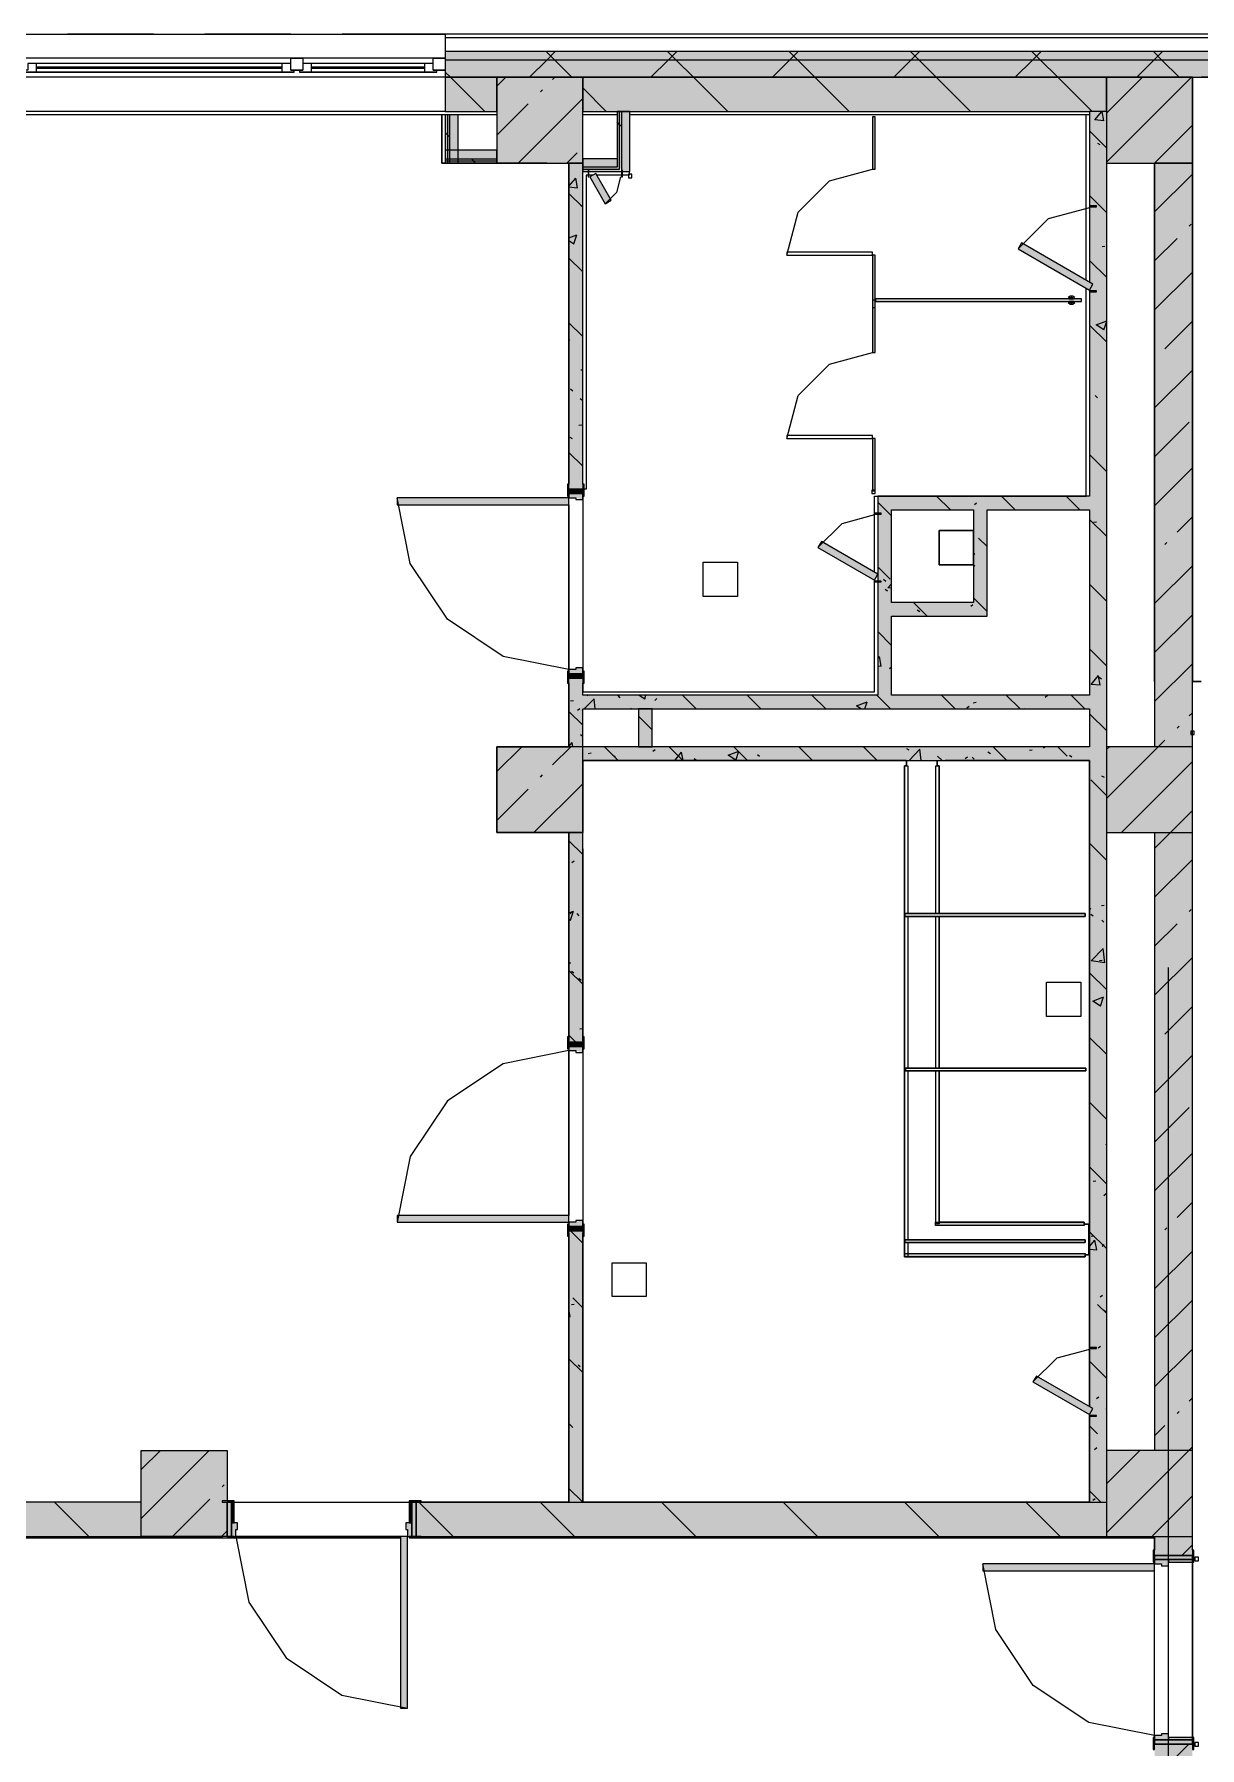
# Model space of a CAD drawing. Header units: millimetres. Extents: x -3817 to 677485, y -22715 to 103890.
# Drawn here: x 17595 to 17648.4, y -19467.1 to -19388.5 of the extents above; entities that cross this region are included whole.
import ezdxf

# ---------------------------------------------------------------- set-up
doc = ezdxf.new("R2010")
doc.units = ezdxf.units.MM
doc.layers.add('PDF _Геометрия', color=7, linetype='Continuous', true_color=0x1d1d1d)
doc.layers.add('PDF _Сплошная заливка', color=7, linetype='Continuous', true_color=0xffffff)

msp = doc.modelspace()

# ---------------------------------------------------------------- hatches: boundary and pattern name
at = {"layer": 'PDF _Сплошная заливка', "transparency": 33554559}
h = msp.add_hatch(color=256, dxfattribs=at)
h.paths.add_polyline_path([(17649.343, -19389.707), (17649.343, -19389.314), (17613.832, -19389.314), (17613.832, -19389.707), (17629.45, -19389.707)], flags=0)
h.paths.add_polyline_path([(17585.629, -19389.707), (17594.148, -19389.707), (17594.148, -19389.314), (17582.259, -19389.314), (17582.259, -19389.707)], flags=0)
h.paths.add_polyline_path([(17492.618, -19389.707), (17495.018, -19389.707), (17495.018, -19389.314), (17486.514, -19389.314), (17486.514, -19389.707), (17490.685, -19389.707)], flags=0)
h.paths.add_polyline_path([(17502.104, -19389.707), (17516.277, -19389.707), (17516.277, -19389.314), (17502.104, -19389.314)], flags=0)
h.paths.add_polyline_path([(17523.363, -19389.707), (17565.724, -19389.707), (17565.724, -19389.314), (17523.363, -19389.314)], flags=0)
h.paths.add_polyline_path([(17452.499, -19389.707), (17461.79, -19389.707), (17461.79, -19389.314), (17452.499, -19389.314)], flags=0)
h.paths.add_polyline_path([(17424.955, -19389.707), (17431.24, -19389.707), (17431.24, -19389.314), (17421.397, -19389.314), (17421.397, -19389.707)], flags=0)
h.paths.add_polyline_path([(17410.348, -19389.707), (17414.311, -19389.707), (17414.311, -19389.314), (17405.259, -19389.314), (17405.259, -19389.707)], flags=0)
h.paths.add_polyline_path([(17372.19, -19389.707), (17380.85, -19389.707), (17380.85, -19389.314), (17372.19, -19389.314)], flags=0)
h.paths.add_polyline_path([(17355.235, -19389.707), (17365.103, -19389.707), (17365.103, -19389.314), (17355.235, -19389.314)], flags=0)
h.paths.add_polyline_path([(17312.347, -19389.707), (17330.827, -19389.707), (17330.827, -19389.314), (17311.953, -19389.314), (17311.953, -19389.707)], flags=0)
h = msp.add_hatch(color=256, dxfattribs=at)
h.paths.add_polyline_path([(17649.343, -19390.495), (17649.343, -19389.707), (17613.832, -19389.707), (17613.832, -19390.495), (17644.146, -19390.495)], flags=0)
h.paths.add_polyline_path([(17523.363, -19390.495), (17565.724, -19390.495), (17565.724, -19389.707), (17523.363, -19389.707)], flags=0)
h.paths.add_polyline_path([(17594.148, -19390.495), (17594.148, -19389.707), (17582.259, -19389.707), (17582.259, -19390.495), (17589.424, -19390.495)], flags=0)
h.paths.add_polyline_path([(17512.595, -19390.495), (17516.277, -19390.495), (17516.277, -19389.707), (17502.104, -19389.707), (17502.104, -19390.495), (17506.828, -19390.495)], flags=0)
h.paths.add_polyline_path([(17486.514, -19390.495), (17495.018, -19390.495), (17495.018, -19389.707), (17486.514, -19389.707)], flags=0)
h.paths.add_polyline_path([(17461.79, -19390.495), (17461.79, -19389.707), (17452.499, -19389.707), (17452.499, -19390.495), (17461.472, -19390.495)], flags=0)
h.paths.add_polyline_path([(17405.259, -19390.495), (17414.311, -19390.495), (17414.311, -19389.707), (17405.259, -19389.707)], flags=0)
h.paths.add_polyline_path([(17380.85, -19390.495), (17380.85, -19389.707), (17372.19, -19389.707), (17372.19, -19390.495), (17377.737, -19390.495)], flags=0)
h.paths.add_polyline_path([(17322.707, -19390.495), (17330.827, -19390.495), (17330.827, -19389.707), (17312.347, -19389.707), (17312.347, -19390.495), (17317.859, -19390.495)], flags=0)
h.paths.add_polyline_path([(17421.397, -19390.495), (17431.24, -19390.495), (17431.24, -19389.707), (17421.397, -19389.707)], flags=0)
h.paths.add_polyline_path([(17355.235, -19390.495), (17365.103, -19390.495), (17365.103, -19389.707), (17355.235, -19389.707)], flags=0)
h = msp.add_hatch(color=256, dxfattribs=at)
h.paths.add_polyline_path([(17582.259, -19392.069), (17585.487, -19392.069), (17585.487, -19390.495), (17582.259, -19390.495), (17582.259, -19390.664)], flags=0)
h.paths.add_polyline_path([(17592.101, -19392.069), (17594.148, -19392.069), (17594.148, -19390.495), (17589.424, -19390.495), (17589.424, -19392.069)], flags=0)
h.paths.add_polyline_path([(17644.146, -19392.069), (17644.146, -19390.495), (17620.131, -19390.495), (17620.131, -19392.069), (17644.056, -19392.069)], flags=0)
h.paths.add_polyline_path([(17613.832, -19392.069), (17616.194, -19392.069), (17616.194, -19390.495), (17613.832, -19390.495), (17613.832, -19390.664)], flags=0)
h.paths.add_polyline_path([(17534.506, -19392.069), (17534.78, -19392.069), (17534.78, -19390.495), (17523.363, -19390.495), (17523.363, -19392.069), (17527.202, -19392.069)], flags=0)
h.paths.add_polyline_path([(17538.717, -19392.069), (17560.212, -19392.069), (17560.212, -19390.495), (17538.717, -19390.495), (17538.717, -19390.664)], flags=0)
h.paths.add_polyline_path([(17495.018, -19392.069), (17495.018, -19390.495), (17486.357, -19390.495), (17486.357, -19392.069), (17488.756, -19392.069)], flags=0)
h.paths.add_polyline_path([(17564.149, -19392.069), (17565.724, -19392.069), (17565.724, -19390.495), (17564.149, -19390.495), (17564.149, -19390.664)], flags=0)
h.paths.add_polyline_path([(17506.828, -19392.069), (17516.277, -19392.069), (17516.277, -19390.495), (17506.828, -19390.495), (17506.828, -19390.664)], flags=0)
h.paths.add_polyline_path([(17380.85, -19392.069), (17380.85, -19390.495), (17377.737, -19390.495), (17377.737, -19392.069)], flags=0)
h.paths.add_polyline_path([(17405.259, -19392.069), (17414.311, -19392.069), (17414.311, -19390.495), (17405.259, -19390.495), (17405.259, -19390.664)], flags=0)
h.paths.add_polyline_path([(17424.955, -19392.069), (17431.24, -19392.069), (17431.24, -19390.495), (17421.397, -19390.495), (17421.397, -19392.069)], flags=0)
h.paths.add_polyline_path([(17452.499, -19392.069), (17461.948, -19392.069), (17461.948, -19390.495), (17452.499, -19390.495), (17452.499, -19390.664)], flags=0)
for points in [[(17616.194, -19394.432), (17620.131, -19394.432), (17620.131, -19390.495), (17616.194, -19390.495), (17616.194, -19392.069)], [(17644.056, -19455.847), (17644.146, -19455.847), (17644.146, -19392.069), (17643.364, -19392.069), (17643.364, -19399.894), (17643.522, -19399.985), (17643.364, -19400.337), (17643.364, -19451.467), (17643.522, -19451.558), (17643.364, -19451.91), (17643.364, -19455.847)], [(17616.194, -19394.333), (17616.194, -19394.235), (17613.832, -19394.235), (17613.832, -19394.333), (17614.843, -19394.333)], [(17616.194, -19394.432), (17616.194, -19394.333), (17613.832, -19394.333), (17613.832, -19394.432), (17614.843, -19394.432)], [(17636.753, -19410.336), (17643.364, -19410.336), (17643.364, -19409.707), (17633.663, -19409.707), (17633.663, -19410.336), (17634.292, -19410.336)], [(17633.663, -19418.84), (17634.292, -19418.84), (17634.292, -19410.336), (17633.663, -19410.336), (17633.663, -19417.078)], [(17643.364, -19419.47), (17643.364, -19418.84), (17620.131, -19418.84), (17620.131, -19419.47), (17636.753, -19419.47)], [(17643.364, -19421.832), (17643.364, -19421.202), (17620.131, -19421.202), (17620.131, -19421.832), (17636.753, -19421.832)], [(17600.236, -19457.421), (17603.833, -19457.421), (17603.833, -19455.847), (17603.833, -19455.784), (17603.833, -19453.485), (17599.896, -19453.485), (17599.896, -19457.421)]]:
    msp.add_hatch(color=256, dxfattribs=at).paths.add_polyline_path(points)
at = {"layer": 'PDF _Сплошная заливка', "true_color": 0xe7e7e7, "transparency": 33554559}
for points in [[(17622.297, -19394.825), (17622.297, -19392.069), (17621.903, -19392.069), (17621.903, -19394.825), (17622.146, -19394.825)], [(17616.194, -19394.235), (17616.194, -19393.841), (17613.832, -19393.841), (17613.832, -19394.235), (17614.843, -19394.235)]]:
    msp.add_hatch(color=254, dxfattribs=at).paths.add_polyline_path(points)
at = {"layer": 'PDF _Сплошная заливка', "transparency": 33554559}
h = msp.add_hatch(color=256, dxfattribs=at)
h.paths.add_polyline_path([(17619.669, -19421.202), (17620.131, -19421.202), (17620.131, -19418.053), (17619.501, -19418.053), (17619.501, -19421.202)], flags=0)
h.paths.add_polyline_path([(17620.131, -19409.392), (17620.131, -19394.432), (17619.501, -19394.432), (17619.501, -19409.392)], flags=0)
h = msp.add_hatch(color=256, dxfattribs=at)
h.paths.add_polyline_path([(17648.083, -19484.586), (17648.083, -19481.594), (17646.351, -19481.594), (17646.351, -19484.586)], flags=0)
h.paths.add_polyline_path([(17646.351, -19453.485), (17648.083, -19453.485), (17648.083, -19425.139), (17646.351, -19425.139), (17646.351, -19452.297)], flags=0)
h.paths.add_polyline_path([(17648.083, -19421.202), (17648.083, -19394.432), (17646.351, -19394.432), (17646.351, -19421.202), (17647.328, -19421.202)], flags=0)
at = {"layer": 'PDF _Сплошная заливка', "true_color": 0xe2e2e2, "transparency": 33554559}
for points in [[(17643.364, -19400.258), (17643.522, -19399.985), (17640.249, -19398.096), (17640.091, -19398.368), (17641.998, -19399.469)], [(17619.501, -19410.1), (17619.501, -19409.785), (17611.628, -19409.785), (17611.628, -19410.1), (17614.843, -19410.1)], [(17633.505, -19413.565), (17633.663, -19413.292), (17631.071, -19411.796), (17630.914, -19412.069), (17631.966, -19412.676)], [(17646.351, -19458.996), (17646.351, -19458.681), (17638.477, -19458.681), (17638.477, -19458.996), (17644.056, -19458.996)]]:
    msp.add_hatch(color=254, dxfattribs=at).paths.add_polyline_path(points)
h = msp.add_hatch(color=254, dxfattribs=at)
h.paths.add_polyline_path([(17619.501, -19417.856), (17620.131, -19417.856), (17620.131, -19417.58), (17619.501, -19417.659)], flags=0)
h.paths.add_polyline_path([(17620.131, -19409.864), (17620.131, -19409.588), (17619.501, -19409.588), (17619.501, -19409.785), (17619.816, -19409.785)], flags=0)
at = {"layer": 'PDF _Сплошная заливка', "transparency": 33554559}
h = msp.add_hatch(color=256, dxfattribs=at)
h.paths.add_polyline_path([(17620.131, -19455.847), (17620.131, -19443.406), (17619.501, -19443.406), (17619.501, -19455.847)], flags=0)
h.paths.add_polyline_path([(17619.501, -19434.745), (17620.131, -19434.688), (17620.131, -19425.139), (17619.501, -19425.139), (17619.501, -19434.688)], flags=0)
at = {"layer": 'PDF _Сплошная заливка', "true_color": 0xe2e2e2, "transparency": 33554559}
h = msp.add_hatch(color=254, dxfattribs=at)
h.paths.add_polyline_path([(17620.131, -19443.209), (17620.131, -19442.934), (17619.501, -19443.013), (17619.501, -19443.209)], flags=0)
h.paths.add_polyline_path([(17620.131, -19435.217), (17620.131, -19434.942), (17619.501, -19434.942), (17619.501, -19435.139), (17619.816, -19435.139)], flags=0)
at = {"layer": 'PDF _Сплошная заливка', "transparency": 33554559}
h = msp.add_hatch(color=256, dxfattribs=at)
h.paths.add_polyline_path([(17614.843, -19457.421), (17644.146, -19457.421), (17644.146, -19455.847), (17612.494, -19455.847), (17612.494, -19457.421), (17612.73, -19457.421)], flags=0)
h.paths.add_polyline_path([(17599.896, -19457.421), (17599.896, -19455.847), (17579.896, -19455.847), (17579.896, -19457.421), (17585.629, -19457.421)], flags=0)
h.paths.add_polyline_path([(17560.212, -19457.421), (17560.212, -19455.847), (17506.828, -19455.847), (17506.828, -19457.421), (17556.416, -19457.421)], flags=0)
h.paths.add_polyline_path([(17564.149, -19457.421), (17571.235, -19457.421), (17571.235, -19455.847), (17564.149, -19455.847), (17564.149, -19457.078)], flags=0)
at = {"layer": 'PDF _Сплошная заливка', "true_color": 0xe2e2e2, "transparency": 33554559}
h = msp.add_hatch(color=254, dxfattribs=at)
h.paths.add_polyline_path([(17612.1, -19457.421), (17612.297, -19457.421), (17612.297, -19456.792), (17612.021, -19456.792), (17612.1, -19457.106)], flags=0)
h.paths.add_polyline_path([(17604.226, -19457.421), (17604.305, -19456.792), (17604.029, -19456.792), (17604.029, -19457.421)], flags=0)
at = {"layer": 'PDF _Сплошная заливка', "transparency": 33554559}
h = msp.add_hatch(color=256, dxfattribs=at)
h.paths.add_polyline_path([(17648.083, -19481.594), (17648.083, -19466.949), (17646.351, -19466.949), (17646.351, -19481.594)], flags=0)
h.paths.add_polyline_path([(17646.351, -19458.288), (17648.083, -19458.288), (17648.083, -19457.421), (17646.351, -19457.421), (17646.351, -19458.051)], flags=0)
at = {"layer": 'PDF _Сплошная заливка', "true_color": 0xe2e2e2, "transparency": 33554559}
h = msp.add_hatch(color=254, dxfattribs=at)
h.paths.add_polyline_path([(17646.351, -19466.752), (17646.981, -19466.752), (17646.981, -19466.476), (17646.351, -19466.555)], flags=0)
h.paths.add_polyline_path([(17646.981, -19458.76), (17646.981, -19458.484), (17646.351, -19458.484), (17646.351, -19458.681), (17646.666, -19458.681)], flags=0)

# ---------------------------------------------------------------- linework, layer by layer
at = {"layer": 'PDF _Геометрия', "color": 7, "lineweight": 9}
for points in [[(17599.896, -19455.847), (17592.731, -19455.847), (17592.731, -19392.069), (17594.148, -19392.069), (17594.148, -19390.495), (17589.424, -19390.495), (17594.148, -19390.495), (17594.148, -19388.526), (17613.832, -19388.526), (17609.108, -19388.526), (17613.832, -19388.526), (17613.832, -19390.495), (17613.832, -19392.069), (17594.148, -19392.069), (17594.148, -19390.495), (17594.148, -19388.526), (17582.259, -19388.526), (17582.259, -19390.495), (17565.724, -19390.495), (17565.724, -19392.069), (17582.259, -19392.069), (17582.259, -19390.495)], [(17715.876, -19434.131), (17715.876, -19388.526), (17715.718, -19388.526), (17713.907, -19388.526), (17613.832, -19388.526), (17613.832, -19390.495), (17594.148, -19390.495)], [(17649.343, -19388.684), (17613.832, -19388.684)], [(17649.343, -19389.314), (17613.832, -19389.314)], [(17617.691, -19390.495), (17618.479, -19389.707), (17618.872, -19389.314)], [(17619.638, -19390.495), (17618.851, -19389.707), (17618.457, -19389.314)], [(17623.259, -19390.495), (17624.046, -19389.707), (17624.44, -19389.314)], [(17626.78, -19392.069), (17625.205, -19390.495), (17624.418, -19389.707), (17624.024, -19389.314)], [(17628.826, -19390.495), (17629.614, -19389.707), (17630.008, -19389.314)], [(17632.348, -19392.069), (17630.773, -19390.495), (17629.986, -19389.707), (17629.592, -19389.314)], [(17634.394, -19390.495), (17635.181, -19389.707), (17635.575, -19389.314)], [(17637.915, -19392.069), (17636.341, -19390.495), (17635.553, -19389.707), (17635.16, -19389.314)], [(17639.962, -19390.495), (17640.749, -19389.707), (17641.143, -19389.314)], [(17643.483, -19392.069), (17641.908, -19390.495), (17641.121, -19389.707), (17640.727, -19389.314)], [(17645.529, -19390.495), (17646.317, -19389.707), (17646.71, -19389.314)], [(17647.476, -19390.495), (17646.688, -19389.707), (17646.295, -19389.314)], [(17613.832, -19389.629), (17594.148, -19389.629)], [(17606.903, -19390.258), (17594.542, -19390.258)], [(17595.093, -19390.258), (17595.093, -19389.865)], [(17595.093, -19390.022), (17606.352, -19390.022)], [(17606.352, -19390.101), (17595.093, -19390.101)], [(17606.352, -19390.258), (17606.352, -19389.865)], [(17606.746, -19390.18), (17607.297, -19390.18)], [(17613.439, -19390.258), (17607.14, -19390.258)], [(17607.691, -19390.258), (17607.691, -19389.865)], [(17607.691, -19390.022), (17612.887, -19390.022)], [(17612.887, -19390.101), (17607.691, -19390.101)], [(17612.887, -19390.258), (17612.887, -19389.865)], [(17613.281, -19390.18), (17613.832, -19390.18)], [(17649.343, -19389.707), (17613.832, -19389.707)], [(17615.645, -19392.069), (17614.07, -19390.495), (17613.832, -19390.257)], [(17613.832, -19390.495), (17616.194, -19390.495), (17620.131, -19390.495), (17644.146, -19390.495), (17649.343, -19390.495), (17648.477, -19390.495)], [(17616.194, -19390.913), (17616.613, -19390.495)], [(17618.192, -19391.161), (17618.285, -19391.067)], [(17618.753, -19390.599), (17618.858, -19390.495)], [(17644.152, -19421.202), (17644.152, -19400.337), (17644.152, -19396.4), (17644.152, -19392.069), (17644.146, -19392.069), (17644.146, -19390.495), (17620.131, -19390.495), (17620.131, -19392.069), (17643.364, -19392.069), (17643.364, -19396.4), (17643.364, -19399.894)], [(17621.213, -19392.069), (17620.131, -19390.988)], [(17644.146, -19394.391), (17648.043, -19390.495)], [(17644.146, -19392.146), (17645.798, -19390.495)], [(17616.194, -19393.158), (17617.631, -19391.722)], [(17617.166, -19394.432), (17620.131, -19391.466)], [(17616.194, -19392.227), (17613.832, -19392.227), (17613.675, -19392.227), (17613.667, -19392.227), (17592.888, -19392.227), (17592.731, -19392.227)], [(17613.931, -19392.227), (17613.931, -19394.432)], [(17614.029, -19392.227), (17614.029, -19394.432)], [(17621.804, -19392.069), (17621.804, -19394.235), (17621.804, -19394.628), (17621.804, -19394.727), (17620.131, -19394.727)], [(17621.706, -19392.227), (17620.131, -19392.227)], [(17621.903, -19392.76), (17621.804, -19392.661), (17621.706, -19392.563)], [(17621.903, -19392.069), (17621.903, -19394.235), (17621.903, -19394.727), (17621.903, -19394.825)], [(17644.146, -19392.069), (17643.364, -19392.069), (17643.364, -19392.227), (17643.207, -19392.227), (17643.12, -19392.227), (17622.297, -19392.227)], [(17614.029, -19393.237), (17613.931, -19393.139), (17613.832, -19393.04)], [(17646.351, -19394.432), (17648.083, -19392.699)], [(17613.832, -19394.235), (17616.194, -19394.235)], [(17615.223, -19394.432), (17615.125, -19394.333), (17615.027, -19394.235)], [(17619.411, -19394.432), (17619.876, -19393.967)], [(17621.706, -19394.235), (17621.706, -19394.628), (17620.131, -19394.628)], [(17613.832, -19394.333), (17616.194, -19394.333)], [(17620.131, -19409.155), (17620.131, -19394.432), (17619.501, -19394.432), (17619.501, -19409.155)], [(17629.482, -19398.653), (17633.418, -19398.653), (17633.418, -19398.527), (17629.482, -19398.527), (17629.482, -19398.653), (17630.009, -19396.685), (17631.45, -19395.244), (17633.418, -19394.716)], [(17648.083, -19458.051), (17648.083, -19457.421), (17648.083, -19394.432), (17646.351, -19394.432), (17646.351, -19421.202)], [(17646.351, -19396.676), (17648.083, -19394.944)], [(17648.083, -19394.432), (17648.083, -19398.841)], [(17647.938, -19397.334), (17648.031, -19397.241)], [(17646.351, -19398.921), (17647.377, -19397.896)], [(17646.351, -19401.166), (17648.083, -19399.434)], [(17643.364, -19400.337), (17643.364, -19409.707), (17633.663, -19409.707), (17633.663, -19410.336), (17633.663, -19418.84), (17620.131, -19418.84), (17620.131, -19418.289)], [(17642.694, -19400.606), (17642.597, -19400.536), (17642.477, -19400.536), (17642.38, -19400.606)], [(17642.38, -19400.834), (17642.477, -19400.904), (17642.597, -19400.904), (17642.694, -19400.834)], [(17642.621, -19400.636), (17642.537, -19400.601), (17642.453, -19400.636)], [(17642.453, -19400.804), (17642.537, -19400.838), (17642.621, -19400.804)], [(17648.083, -19401.203), (17648.083, -19405.14)], [(17646.815, -19402.947), (17648.083, -19401.679)], [(17629.482, -19407.06), (17633.418, -19407.06), (17633.418, -19406.934), (17629.482, -19406.934), (17629.482, -19407.06), (17630.009, -19405.091), (17631.45, -19403.65), (17633.418, -19403.123)], [(17646.351, -19405.656), (17648.083, -19403.924)], [(17646.351, -19407.901), (17647.938, -19406.314)], [(17648.083, -19407.502), (17648.083, -19411.439)], [(17646.351, -19410.146), (17648.083, -19408.414)], [(17619.501, -19409.392), (17620.131, -19409.392)], [(17620.131, -19409.707), (17620.131, -19417.738)], [(17619.501, -19417.738), (17619.501, -19410.1)], [(17647.377, -19411.366), (17648.083, -19410.659)], [(17646.815, -19411.927), (17646.909, -19411.833)], [(17646.351, -19414.636), (17648.083, -19412.904)], [(17648.083, -19413.801), (17648.083, -19418.21)], [(17646.351, -19416.881), (17648.083, -19415.149)], [(17646.351, -19419.126), (17648.083, -19417.394)], [(17620.131, -19418.053), (17619.501, -19418.053)], [(17619.501, -19418.289), (17619.501, -19421.202)], [(17647.938, -19419.784), (17648.083, -19419.639)], [(17644.146, -19423.576), (17646.52, -19421.202), (17646.815, -19420.907)], [(17647.377, -19420.345), (17647.47, -19420.252)], [(17616.194, -19422.343), (17617.335, -19421.202)], [(17618.753, -19422.029), (17619.58, -19421.202)], [(17644.146, -19421.331), (17644.275, -19421.202)], [(17618.192, -19422.59), (17618.285, -19422.497)], [(17620.131, -19421.832), (17643.364, -19421.832), (17643.364, -19448.76), (17643.364, -19451.467)], [(17634.997, -19422.076), (17634.887, -19422.076), (17635.044, -19422.076), (17635.044, -19428.855)], [(17636.32, -19428.855), (17636.32, -19422.076), (17636.477, -19422.076), (17636.375, -19422.076)], [(17644.828, -19425.139), (17648.083, -19421.884)], [(17616.194, -19424.588), (17617.631, -19423.152)], [(17617.888, -19425.139), (17620.131, -19422.896)], [(17646.351, -19425.861), (17647.073, -19425.139), (17648.083, -19424.129)], [(17620.131, -19434.688), (17620.131, -19425.139), (17619.501, -19425.139), (17619.501, -19434.688)], [(17644.152, -19453.485), (17644.152, -19451.91), (17644.152, -19448.76), (17644.152, -19425.139)], [(17646.351, -19425.139), (17646.351, -19453.485)], [(17646.351, -19428.106), (17648.083, -19426.374)], [(17647.938, -19428.764), (17648.031, -19428.671)], [(17643.168, -19428.981), (17634.9, -19428.981), (17643.168, -19428.981)], [(17635.044, -19428.981), (17635.044, -19435.942)], [(17636.32, -19435.942), (17636.32, -19428.981)], [(17646.351, -19430.351), (17647.377, -19429.325)], [(17646.351, -19432.596), (17648.083, -19430.864)], [(17646.815, -19434.377), (17648.083, -19433.109)], [(17619.501, -19434.745), (17620.131, -19434.745)], [(17620.131, -19435.06), (17620.131, -19443.091)], [(17619.501, -19442.698), (17619.501, -19435.139)], [(17646.351, -19437.086), (17648.083, -19435.354)], [(17634.934, -19435.942), (17643.201, -19435.942), (17634.934, -19435.942)], [(17634.934, -19436.068), (17643.201, -19436.068), (17634.934, -19436.068)], [(17635.044, -19436.068), (17635.044, -19443.816)], [(17643.12, -19443.091), (17643.12, -19443.005), (17643.12, -19443.162), (17636.312, -19443.162), (17636.312, -19443.005), (17643.12, -19443.005), (17636.477, -19443.005), (17636.477, -19436.068), (17636.477, -19443.083), (17636.32, -19443.083), (17636.32, -19436.068)], [(17646.351, -19439.331), (17647.938, -19437.744)], [(17646.351, -19441.576), (17648.083, -19439.844)], [(17647.377, -19442.795), (17648.083, -19442.089)], [(17620.131, -19443.406), (17619.501, -19443.406)], [(17619.501, -19443.492), (17619.501, -19455.847), (17620.131, -19455.847), (17620.131, -19443.492)], [(17643.359, -19443.327), (17643.359, -19444.272)], [(17646.815, -19443.357), (17646.909, -19443.263)], [(17634.887, -19444.438), (17634.887, -19444.595), (17634.887, -19444.438), (17643.164, -19444.438), (17643.164, -19444.595), (17643.164, -19444.509)], [(17634.895, -19443.816), (17643.162, -19443.816), (17634.895, -19443.816)], [(17634.895, -19443.942), (17643.162, -19443.942), (17634.895, -19443.942)], [(17635.044, -19443.942), (17635.044, -19444.595)], [(17646.351, -19446.066), (17648.083, -19444.334)], [(17635.044, -19444.595), (17634.887, -19444.595), (17635.044, -19444.595)], [(17634.899, -19444.595), (17635.052, -19444.595), (17634.899, -19444.595)], [(17646.351, -19448.311), (17648.083, -19446.579)], [(17646.351, -19450.556), (17648.083, -19448.824)], [(17647.938, -19451.214), (17648.083, -19451.069)], [(17643.364, -19451.91), (17643.364, -19455.847), (17644.146, -19455.847)], [(17646.351, -19452.801), (17646.815, -19452.336)], [(17647.377, -19451.775), (17647.47, -19451.682)], [(17580.133, -19457.421), (17603.596, -19457.421), (17599.896, -19457.421), (17599.896, -19453.485), (17603.833, -19453.485), (17603.833, -19455.784)], [(17599.896, -19456.601), (17603.013, -19453.485)], [(17599.896, -19454.356), (17600.768, -19453.485)], [(17644.146, -19457.251), (17647.912, -19453.485), (17648.083, -19453.314)], [(17644.146, -19455.006), (17645.667, -19453.485)], [(17603.599, -19455.143), (17603.693, -19455.049)], [(17597.484, -19457.421), (17595.909, -19455.847)], [(17601.321, -19457.421), (17603.038, -19455.704)], [(17603.833, -19457.421), (17603.833, -19455.847)], [(17604.148, -19455.847), (17612.179, -19455.847)], [(17612.494, -19455.847), (17612.494, -19457.421)], [(17614.186, -19457.421), (17612.611, -19455.847)], [(17619.501, -19455.847), (17612.73, -19455.847)], [(17619.754, -19457.421), (17618.179, -19455.847)], [(17643.364, -19455.847), (17620.131, -19455.847)], [(17625.321, -19457.421), (17623.747, -19455.847)], [(17630.889, -19457.421), (17629.314, -19455.847)], [(17636.456, -19457.421), (17634.882, -19455.847)], [(17642.024, -19457.421), (17640.449, -19455.847)], [(17646.254, -19457.388), (17648.083, -19455.559)], [(17603.566, -19457.421), (17603.833, -19457.155)], [(17611.785, -19457.421), (17604.226, -19457.421)], [(17612.73, -19457.421), (17646.351, -19457.421), (17646.351, -19458.051)], [(17647.599, -19458.288), (17648.083, -19457.804)], [(17646.351, -19458.288), (17648.083, -19458.288)], [(17648.083, -19458.602), (17648.083, -19466.634)], [(17646.351, -19466.634), (17646.351, -19458.681)], [(17646.351, -19468.516), (17647.918, -19466.949)], [(17648.083, -19466.949), (17646.351, -19466.949)]]:
    msp.add_lwpolyline(points, dxfattribs=at)
for points in [[(17600.447, -19388.526), (17596.51, -19388.526)], [(17606.746, -19388.526), (17602.809, -19388.526)], [(17594.542, -19390.258), (17606.903, -19390.258), (17606.903, -19390.18), (17606.746, -19390.18), (17606.746, -19389.865), (17594.699, -19389.865), (17594.699, -19390.18), (17594.542, -19390.18)], [(17607.297, -19389.629), (17607.297, -19390.18), (17606.746, -19390.18), (17606.746, -19389.629)], [(17607.14, -19390.258), (17613.439, -19390.258), (17613.439, -19390.18), (17613.281, -19390.18), (17613.281, -19389.865), (17607.297, -19389.865), (17607.297, -19390.18), (17607.14, -19390.18)], [(17613.832, -19389.629), (17613.832, -19390.18), (17613.281, -19390.18), (17613.281, -19389.629)], [(17616.194, -19390.495), (17613.832, -19390.495), (17613.832, -19392.069), (17616.194, -19392.069)], [(17620.131, -19394.432), (17620.131, -19392.069), (17620.131, -19390.495), (17616.194, -19390.495), (17616.194, -19392.069), (17616.194, -19394.432)], [(17648.083, -19394.432), (17648.083, -19390.495), (17644.146, -19390.495), (17644.146, -19392.069), (17644.146, -19394.432)], [(17614.423, -19394.432), (17614.423, -19392.227), (17613.832, -19392.227), (17613.832, -19394.432)], [(17621.706, -19394.235), (17620.131, -19394.235), (17620.131, -19394.825), (17621.903, -19394.825), (17622.297, -19394.825), (17622.297, -19394.235), (17622.297, -19392.069), (17621.706, -19392.069)], [(17633.418, -19392.313), (17633.418, -19394.716), (17633.544, -19394.716), (17633.544, -19392.313)], [(17616.194, -19393.841), (17613.832, -19393.841), (17613.832, -19394.432), (17616.194, -19394.432)], [(17622.379, -19394.947), (17622.226, -19394.947), (17622.226, -19395.105), (17622.379, -19395.105)], [(17633.418, -19398.653), (17633.418, -19401.056), (17633.544, -19401.056), (17633.544, -19398.653)], [(17633.418, -19400.72), (17633.418, -19403.123), (17633.544, -19403.123), (17633.544, -19400.72)], [(17642.999, -19400.657), (17633.551, -19400.657), (17633.551, -19400.783), (17642.999, -19400.783)], [(17642.637, -19400.657), (17642.548, -19400.602), (17642.449, -19400.64), (17642.436, -19400.657)], [(17642.436, -19400.783), (17642.526, -19400.838), (17642.624, -19400.8), (17642.637, -19400.783)], [(17642.439, -19400.622), (17642.537, -19400.581), (17642.635, -19400.622), (17642.537, -19400.581)], [(17642.635, -19400.818), (17642.537, -19400.858), (17642.439, -19400.818), (17642.537, -19400.858)], [(17633.418, -19407.06), (17633.418, -19409.463), (17633.544, -19409.463), (17633.544, -19407.06)], [(17633.391, -19409.585), (17633.544, -19409.585), (17633.544, -19409.427), (17633.391, -19409.427)], [(17638.675, -19410.336), (17643.364, -19410.336), (17643.364, -19418.84), (17634.292, -19418.84), (17634.292, -19415.218), (17638.675, -19415.218), (17638.675, -19414.588)], [(17638.045, -19414.588), (17634.292, -19414.588), (17634.292, -19410.336), (17638.045, -19410.336)], [(17620.131, -19421.202), (17620.131, -19419.47), (17643.364, -19419.47), (17643.364, -19421.202)], [(17623.32, -19421.202), (17623.32, -19419.47), (17622.69, -19419.47), (17622.69, -19421.202)], [(17648.004, -19420.647), (17648.162, -19420.647), (17648.162, -19420.49), (17648.004, -19420.49)], [(17620.131, -19421.202), (17616.194, -19421.202), (17616.194, -19425.139), (17620.131, -19425.139)], [(17648.083, -19421.202), (17644.146, -19421.202), (17644.146, -19425.139), (17648.083, -19425.139)], [(17634.887, -19444.595), (17634.887, -19422.076)], [(17636.477, -19422.076), (17636.477, -19428.855)], [(17643.168, -19428.855), (17634.9, -19428.855), (17643.168, -19428.855), (17643.168, -19428.981)], [(17634.9, -19428.855), (17634.9, -19428.981)], [(17636.477, -19428.981), (17636.477, -19435.942)], [(17634.934, -19436.068), (17634.934, -19435.942)], [(17643.201, -19436.068), (17643.201, -19435.942)], [(17634.895, -19443.942), (17634.895, -19443.816)], [(17643.162, -19443.942), (17643.162, -19443.816)], [(17643.164, -19444.595), (17634.887, -19444.595)], [(17648.083, -19453.485), (17644.146, -19453.485), (17644.146, -19457.421), (17648.083, -19457.421)], [(17648.201, -19458.532), (17648.359, -19458.532), (17648.359, -19458.374), (17648.201, -19458.374)], [(17648.201, -19467.033), (17648.359, -19467.033), (17648.359, -19466.876), (17648.201, -19466.876)]]:
    msp.add_lwpolyline(points, close=True, dxfattribs=at)
at = {"layer": 'PDF _Геометрия', "color": 253, "lineweight": 9, "true_color": 0xaaaaaa}
for points in [[(17648.083, -19390.495), (17648.083, -19418.21)], [(17620.415, -19394.754), (17620.375, -19394.754), (17620.375, -19395.069), (17620.415, -19395.069)], [(17621.163, -19396.297), (17621.435, -19396.139), (17620.727, -19394.912), (17620.454, -19395.069)], [(17621.911, -19394.754), (17621.911, -19395.069), (17621.95, -19395.069), (17621.95, -19394.754)], [(17643.679, -19396.439), (17643.679, -19396.4), (17643.364, -19396.4), (17643.364, -19396.439)], [(17640.091, -19398.368), (17643.364, -19400.258), (17643.522, -19399.985), (17640.249, -19398.096)], [(17643.679, -19400.297), (17643.364, -19400.297), (17643.364, -19400.337), (17643.679, -19400.337)], [(17619.501, -19409.707), (17619.501, -19409.155), (17619.438, -19409.155), (17619.438, -19409.707)], [(17620.194, -19409.707), (17620.194, -19409.155), (17620.131, -19409.155), (17620.131, -19409.707)], [(17611.628, -19409.785), (17611.628, -19410.1), (17619.501, -19410.1), (17619.501, -19409.785)], [(17620.131, -19409.588), (17620.131, -19409.392), (17619.501, -19409.392), (17619.501, -19409.588)], [(17619.501, -19409.785), (17619.816, -19409.785), (17619.816, -19409.864), (17620.131, -19409.864), (17620.131, -19409.588), (17619.501, -19409.588)], [(17619.509, -19409.707), (17619.509, -19409.588), (17619.501, -19409.588), (17619.501, -19409.707)], [(17620.131, -19409.707), (17620.131, -19409.588), (17620.123, -19409.588), (17620.123, -19409.707)], [(17619.501, -19417.738), (17619.501, -19410.1)], [(17633.82, -19410.533), (17633.82, -19410.494), (17633.505, -19410.494), (17633.505, -19410.533)], [(17638.045, -19411.282), (17636.47, -19411.282), (17636.47, -19412.856), (17638.045, -19412.856)], [(17636.47, -19411.282), (17638.045, -19411.282), (17638.045, -19412.856), (17636.47, -19412.856)], [(17638.045, -19411.282), (17636.47, -19411.282), (17636.47, -19412.856), (17638.045, -19412.856)], [(17636.47, -19411.282), (17638.045, -19411.282), (17638.045, -19412.856), (17636.47, -19412.856)], [(17630.914, -19412.069), (17633.505, -19413.565), (17633.663, -19413.292), (17631.071, -19411.796)], [(17627.223, -19412.738), (17627.223, -19414.313), (17625.649, -19414.313), (17625.649, -19412.738)], [(17633.82, -19413.604), (17633.505, -19413.604), (17633.505, -19413.643), (17633.82, -19413.643)], [(17619.501, -19417.738), (17619.438, -19417.738), (17619.438, -19418.289), (17619.501, -19418.289)], [(17619.501, -19417.659), (17619.501, -19417.856), (17620.131, -19417.856), (17620.131, -19417.58), (17619.816, -19417.58), (17619.816, -19417.659)], [(17619.509, -19417.738), (17619.501, -19417.738), (17619.501, -19417.856), (17619.509, -19417.856)], [(17620.131, -19417.738), (17620.123, -19417.738), (17620.123, -19417.856), (17620.131, -19417.856)], [(17620.194, -19417.738), (17620.131, -19417.738), (17620.131, -19418.289), (17620.194, -19418.289)], [(17620.131, -19417.856), (17619.501, -19417.856), (17619.501, -19418.053), (17620.131, -19418.053)], [(17648.083, -19418.21), (17648.477, -19418.21)], [(17642.972, -19431.997), (17642.972, -19433.572), (17641.397, -19433.572), (17641.397, -19431.997)], [(17619.501, -19435.06), (17619.501, -19434.509), (17619.438, -19434.509), (17619.438, -19435.06)], [(17620.131, -19434.942), (17620.131, -19434.745), (17619.501, -19434.745), (17619.501, -19434.942)], [(17619.501, -19435.139), (17619.816, -19435.139), (17619.816, -19435.217), (17620.131, -19435.217), (17620.131, -19434.942), (17619.501, -19434.942)], [(17619.509, -19435.06), (17619.509, -19434.942), (17619.501, -19434.942), (17619.501, -19435.06)], [(17620.131, -19435.06), (17620.131, -19434.942), (17620.123, -19434.942), (17620.123, -19435.06)], [(17620.194, -19435.06), (17620.194, -19434.509), (17620.131, -19434.509), (17620.131, -19435.06)], [(17611.628, -19443.013), (17619.501, -19443.013), (17619.501, -19442.698), (17611.628, -19442.698)], [(17619.501, -19443.013), (17619.501, -19443.209), (17620.131, -19443.209), (17620.131, -19442.934), (17619.816, -19442.934), (17619.816, -19443.013)], [(17619.501, -19443.091), (17619.438, -19443.091), (17619.438, -19443.642), (17619.501, -19443.642)], [(17619.509, -19443.091), (17619.501, -19443.091), (17619.501, -19443.209), (17619.509, -19443.209)], [(17620.131, -19443.209), (17619.501, -19443.209), (17619.501, -19443.406), (17620.131, -19443.406)], [(17620.131, -19443.091), (17620.123, -19443.091), (17620.123, -19443.209), (17620.131, -19443.209)], [(17620.194, -19443.091), (17620.131, -19443.091), (17620.131, -19443.642), (17620.194, -19443.642)], [(17621.487, -19444.869), (17623.036, -19444.869), (17623.036, -19446.418), (17621.487, -19446.418)], [(17643.679, -19448.8), (17643.679, -19448.76), (17643.364, -19448.76), (17643.364, -19448.8)], [(17640.773, -19450.335), (17643.364, -19451.831), (17643.522, -19451.558), (17640.931, -19450.062)], [(17643.679, -19451.87), (17643.364, -19451.87), (17643.364, -19451.91), (17643.679, -19451.91)], [(17604.148, -19455.784), (17603.596, -19455.784), (17603.596, -19455.847), (17604.148, -19455.847)], [(17604.029, -19455.847), (17603.833, -19455.847), (17603.833, -19457.421), (17604.029, -19457.421)], [(17604.148, -19455.847), (17604.029, -19455.847), (17604.029, -19456.792), (17604.148, -19456.792)], [(17612.179, -19455.784), (17612.179, -19455.847), (17612.73, -19455.847), (17612.73, -19455.784)], [(17612.179, -19455.847), (17612.179, -19456.792), (17612.297, -19456.792), (17612.297, -19455.847)], [(17612.297, -19455.847), (17612.297, -19457.421), (17612.494, -19457.421), (17612.494, -19455.847)], [(17604.226, -19457.421), (17604.226, -19457.106), (17604.305, -19457.106), (17604.305, -19456.792), (17604.029, -19456.792), (17604.029, -19457.421)], [(17612.1, -19457.421), (17612.297, -19457.421), (17612.297, -19456.792), (17612.021, -19456.792), (17612.021, -19457.106), (17612.1, -19457.106)], [(17580.133, -19457.478), (17603.596, -19457.478)], [(17604.148, -19457.421), (17603.596, -19457.421), (17603.596, -19457.484), (17604.148, -19457.484)], [(17604.148, -19457.414), (17604.029, -19457.414), (17604.029, -19457.421), (17604.148, -19457.421)], [(17611.785, -19457.478), (17604.148, -19457.478)], [(17612.1, -19465.295), (17612.1, -19457.421), (17611.785, -19457.421), (17611.785, -19465.295)], [(17612.179, -19457.414), (17612.179, -19457.421), (17612.297, -19457.421), (17612.297, -19457.414)], [(17612.179, -19457.421), (17612.179, -19457.484), (17612.73, -19457.484), (17612.73, -19457.421)], [(17646.351, -19458.602), (17646.351, -19458.051), (17646.288, -19458.051), (17646.288, -19458.602)], [(17648.083, -19458.484), (17648.083, -19458.288), (17646.351, -19458.288), (17646.351, -19458.484)], [(17646.351, -19458.681), (17646.666, -19458.681), (17646.666, -19458.76), (17646.981, -19458.76), (17646.981, -19458.484), (17646.351, -19458.484)], [(17646.359, -19458.602), (17646.359, -19458.484), (17646.351, -19458.484), (17646.351, -19458.602)], [(17648.083, -19458.602), (17648.083, -19458.484), (17646.981, -19458.484), (17646.981, -19458.602)], [(17648.146, -19458.602), (17648.146, -19458.051), (17648.083, -19458.051), (17648.083, -19458.602)], [(17648.083, -19458.602), (17648.083, -19466.634)], [(17638.477, -19458.681), (17638.477, -19458.996), (17646.351, -19458.996), (17646.351, -19458.681)], [(17646.351, -19466.555), (17646.351, -19466.752), (17646.981, -19466.752), (17646.981, -19466.476), (17646.666, -19466.476), (17646.666, -19466.555)], [(17646.351, -19466.634), (17646.288, -19466.634), (17646.288, -19467.185), (17646.351, -19467.185)], [(17646.359, -19466.634), (17646.351, -19466.634), (17646.351, -19466.752), (17646.359, -19466.752)], [(17648.083, -19466.752), (17646.351, -19466.752), (17646.351, -19466.949), (17648.083, -19466.949)], [(17648.083, -19466.634), (17646.981, -19466.634), (17646.981, -19466.752), (17648.083, -19466.752)], [(17648.146, -19466.634), (17648.083, -19466.634), (17648.083, -19467.185), (17648.146, -19467.185)]]:
    msp.add_lwpolyline(points, close=True, dxfattribs=at)
for points in [[(17618.494, -19394.432), (17613.667, -19394.432), (17613.667, -19392.227), (17592.731, -19392.227), (17592.731, -19455.847)], [(17613.667, -19392.227), (17613.667, -19394.432), (17613.832, -19394.432)], [(17643.207, -19399.804), (17643.207, -19392.227), (17622.297, -19392.227)], [(17619.501, -19409.155), (17619.501, -19394.432)], [(17620.604, -19394.983), (17620.289, -19394.983), (17620.289, -19409.392), (17620.194, -19409.392)], [(17622.257, -19394.815), (17622.257, -19394.983), (17620.768, -19394.983)], [(17646.351, -19418.21), (17646.351, -19394.432)], [(17621.871, -19395.069), (17621.681, -19395.778), (17621.163, -19396.297)], [(17643.364, -19396.479), (17641.475, -19396.985), (17640.091, -19398.368)], [(17633.505, -19413.201), (17633.505, -19409.707), (17643.207, -19409.707), (17643.207, -19400.167)], [(17619.501, -19417.659), (17616.488, -19417.06), (17613.934, -19415.353), (17612.227, -19412.798), (17611.628, -19409.785)], [(17633.505, -19410.573), (17632.009, -19410.974), (17630.914, -19412.069)], [(17620.131, -19418.289), (17620.131, -19418.683), (17633.505, -19418.683), (17633.505, -19413.565)], [(17619.501, -19434.509), (17619.501, -19425.139), (17616.194, -19425.139), (17616.194, -19421.202), (17619.501, -19421.202), (17619.501, -19418.289)], [(17634.965, -19421.832), (17620.131, -19421.832), (17620.131, -19425.139)], [(17634.981, -19421.832), (17634.981, -19422.076), (17634.981, -19421.832), (17636.375, -19421.832), (17636.375, -19422.076), (17636.375, -19421.832)], [(17643.364, -19451.467), (17643.364, -19444.509), (17643.364, -19421.832), (17636.753, -19421.832)], [(17620.131, -19425.883), (17620.131, -19434.509)], [(17646.981, -19618.882), (17646.981, -19525.301), (17646.981, -19524.901), (17646.981, -19431.319)], [(17619.501, -19435.139), (17619.501, -19442.698), (17619.501, -19435.139), (17616.488, -19435.738), (17613.934, -19437.445), (17612.227, -19439.999), (17611.628, -19443.013)], [(17612.73, -19455.847), (17619.501, -19455.847), (17619.501, -19443.642)], [(17620.131, -19443.642), (17620.131, -19455.847), (17643.364, -19455.847), (17643.364, -19451.831)], [(17643.327, -19444.268), (17643.327, -19444.509), (17643.164, -19444.509), (17643.327, -19444.509), (17643.327, -19443.091), (17643.12, -19443.091), (17643.327, -19443.091), (17643.327, -19443.327)], [(17643.364, -19448.839), (17641.868, -19449.24), (17640.773, -19450.335)], [(17599.896, -19455.847), (17599.896, -19453.485), (17603.833, -19453.485), (17603.833, -19455.784)], [(17604.226, -19457.421), (17604.826, -19460.435), (17606.532, -19462.989), (17609.087, -19464.696), (17612.1, -19465.295)], [(17646.351, -19458.051), (17646.351, -19457.478), (17612.73, -19457.478), (17646.351, -19457.478)], [(17646.351, -19466.555), (17643.338, -19465.956), (17640.783, -19464.249), (17639.076, -19461.694), (17638.477, -19458.681)]]:
    msp.add_lwpolyline(points, dxfattribs=at)
at = {"layer": 'PDF _Геометрия', "color": 8, "lineweight": 9, "true_color": 0x787878}
for points in [[(17644.024, -19392.495), (17643.605, -19392.458), (17643.931, -19392.069)], [(17644.024, -19392.495), (17643.945, -19392.069)], [(17644.152, -19393.743), (17643.364, -19392.955)], [(17643.734, -19393.518), (17643.846, -19393.589)], [(17619.501, -19395.493), (17619.811, -19395.125)], [(17619.501, -19395.529), (17619.892, -19395.564)], [(17619.892, -19395.564), (17619.811, -19395.125)], [(17620.131, -19396.452), (17619.501, -19395.822)], [(17620.043, -19396.36), (17620.131, -19396.442)], [(17644.152, -19396.714), (17643.364, -19395.927)], [(17619.501, -19397.861), (17619.869, -19397.72)], [(17619.501, -19397.991), (17619.727, -19398.143)], [(17619.727, -19398.143), (17619.869, -19397.72)], [(17620.131, -19399.42), (17619.501, -19398.79)], [(17644.152, -19399.682), (17643.364, -19398.895)], [(17643.938, -19398.256), (17644.069, -19398.239)], [(17620.131, -19402.391), (17619.501, -19401.761)], [(17644.152, -19402.654), (17643.364, -19401.866)], [(17644.024, -19402.082), (17643.676, -19401.847), (17644.152, -19401.665)], [(17644.025, -19402.083), (17644.152, -19401.703)], [(17619.501, -19402.528), (17619.538, -19402.552)], [(17620.045, -19403.92), (17620.131, -19403.909)], [(17619.672, -19404.9), (17619.573, -19404.801)], [(17620.022, -19405.224), (17620.119, -19405.313)], [(17643.727, -19405.197), (17643.628, -19405.098)], [(17619.956, -19406.45), (17620.087, -19406.433)], [(17619.54, -19406.998), (17619.651, -19407.069)], [(17620.131, -19408.331), (17619.501, -19407.701)], [(17644.152, -19408.593), (17643.364, -19407.806)], [(17636.988, -19410.336), (17636.358, -19409.707)], [(17639.956, -19410.336), (17639.326, -19409.707)], [(17642.927, -19410.336), (17642.297, -19409.707)], [(17634.292, -19410.613), (17634.016, -19410.336), (17633.663, -19409.983)], [(17638.087, -19410.095), (17638.191, -19410.015)], [(17644.152, -19411.561), (17643.364, -19410.774)], [(17643.555, -19410.898), (17643.686, -19410.881)], [(17638.675, -19412.024), (17638.283, -19411.632)], [(17634.224, -19413.512), (17633.663, -19412.951)], [(17638.045, -19412.392), (17638.106, -19412.345)], [(17638.045, -19412.856), (17638.104, -19412.911)], [(17633.925, -19413.523), (17634.022, -19413.612)], [(17634.292, -19413.935), (17634.12, -19413.908), (17634.292, -19413.728)], [(17644.152, -19414.533), (17643.364, -19413.745)], [(17633.991, -19413.982), (17634.103, -19414.053)], [(17635.93, -19415.218), (17635.313, -19414.601)], [(17638.675, -19414.995), (17638.268, -19414.588), (17638.045, -19414.365)], [(17634.281, -19415.28), (17634.292, -19415.271)], [(17634.362, -19415.218), (17634.386, -19415.2)], [(17635.467, -19414.922), (17635.579, -19414.993)], [(17637.917, -19414.755), (17638.021, -19414.675)], [(17634.292, -19416.552), (17633.663, -19415.922)], [(17644.152, -19417.501), (17643.364, -19416.713)], [(17633.663, -19417.153), (17633.737, -19417.064)], [(17633.663, -19417.489), (17633.818, -19417.503)], [(17633.818, -19417.503), (17633.737, -19417.065)], [(17634.196, -19417.61), (17634.292, -19417.536)], [(17643.859, -19418.381), (17643.441, -19418.345), (17643.778, -19417.942)], [(17643.859, -19418.382), (17643.778, -19417.943)], [(17643.809, -19418.014), (17643.92, -19418.085)], [(17619.573, -19419.092), (17619.704, -19419.075)], [(17620.201, -19419.47), (17620.652, -19419)], [(17620.341, -19418.84), (17620.367, -19418.864)], [(17620.707, -19419.47), (17620.652, -19419)], [(17621.85, -19418.957), (17621.751, -19418.858)], [(17622.727, -19418.84), (17622.974, -19419.007)], [(17622.974, -19419.007), (17623.03, -19418.84)], [(17623.431, -19419.076), (17623.535, -19418.996)], [(17625.331, -19419.47), (17624.701, -19418.84)], [(17628.285, -19419.452), (17627.673, -19418.84)], [(17631.271, -19419.47), (17630.641, -19418.84)], [(17632.889, -19419.47), (17632.685, -19419.333), (17633.175, -19419.145)], [(17633.067, -19419.47), (17633.176, -19419.145)], [(17634.242, -19419.47), (17633.612, -19418.84)], [(17637.21, -19419.47), (17636.58, -19418.84)], [(17637.746, -19419.416), (17637.851, -19419.335)], [(17638.031, -19419.181), (17638.162, -19419.163)], [(17640.182, -19419.47), (17639.552, -19418.84)], [(17641.34, -19418.923), (17641.445, -19418.842)], [(17643.15, -19419.47), (17642.52, -19418.84)], [(17620.131, -19420.21), (17619.501, -19419.58)], [(17619.895, -19419.524), (17620, -19419.444)], [(17620.131, -19419.572), (17620.107, -19419.568), (17620.131, -19419.542)], [(17622.363, -19419.47), (17622.345, -19419.452)], [(17623.32, -19420.427), (17622.69, -19419.797)], [(17640.391, -19419.448), (17640.415, -19419.47)], [(17644.152, -19420.472), (17643.364, -19419.685)], [(17620.026, -19420.643), (17620.131, -19420.711)], [(17619.501, -19421.184), (17619.646, -19421.011)], [(17619.681, -19421.202), (17619.646, -19421.012)], [(17620.383, -19421.504), (17620.514, -19421.487)], [(17621.754, -19421.832), (17621.124, -19421.202)], [(17621.502, -19421.584), (17621.613, -19421.654)], [(17623.346, -19421.406), (17623.45, -19421.326)], [(17624.725, -19421.832), (17624.095, -19421.202)], [(17624.347, -19421.832), (17624.667, -19421.451)], [(17624.737, -19421.832), (17624.667, -19421.451)], [(17627.152, -19421.825), (17626.804, -19421.59), (17627.294, -19421.402)], [(17627.693, -19421.832), (17627.063, -19421.202)], [(17627.152, -19421.826), (17627.294, -19421.403)], [(17628.145, -19421.55), (17628.242, -19421.639)], [(17630.665, -19421.832), (17630.035, -19421.202)], [(17633.633, -19421.832), (17633.003, -19421.202)], [(17634.972, -19421.275), (17635.084, -19421.346)], [(17635.098, -19421.832), (17635.593, -19421.317)], [(17635.653, -19421.832), (17635.593, -19421.317)], [(17636.604, -19421.832), (17636.402, -19421.63)], [(17637.661, -19421.746), (17637.766, -19421.665)], [(17637.987, -19421.686), (17638.084, -19421.775)], [(17638.709, -19421.433), (17638.82, -19421.504)], [(17639.572, -19421.832), (17638.942, -19421.202)], [(17640.61, -19421.359), (17640.741, -19421.342)], [(17641.255, -19421.253), (17641.321, -19421.202)], [(17642.341, -19421.63), (17641.914, -19421.202)], [(17642.446, -19421.591), (17642.557, -19421.661)], [(17625.238, -19421.741), (17625.35, -19421.812)], [(17644.146, -19423.434), (17643.43, -19422.719)], [(17643.921, -19422.531), (17644.033, -19422.602)], [(17620.131, -19426.149), (17619.501, -19425.519)], [(17644.152, -19426.412), (17643.364, -19425.624)], [(17619.64, -19426.515), (17619.744, -19426.434)], [(17619.501, -19428.816), (17619.71, -19428.736)], [(17619.555, -19428.845), (17619.659, -19428.765)], [(17619.568, -19429.159), (17619.71, -19428.736)], [(17643.43, -19428.658), (17643.364, -19428.592)], [(17643.91, -19428.48), (17644.041, -19428.463)], [(17619.501, -19429.114), (17619.568, -19429.159)], [(17619.969, -19428.955), (17619.87, -19428.856)], [(17643.427, -19428.883), (17643.538, -19428.954)], [(17644.024, -19429.252), (17643.925, -19429.153)], [(17619.501, -19431.151), (17619.574, -19431.095)], [(17644.069, -19431.117), (17643.446, -19431.021), (17643.991, -19430.452)], [(17643.821, -19431.01), (17643.952, -19430.993)], [(17644.069, -19431.118), (17643.991, -19430.453)], [(17620.131, -19432.089), (17619.501, -19431.459)], [(17619.614, -19431.494), (17619.725, -19431.565)], [(17619.96, -19431.815), (17620.057, -19431.905)], [(17644.152, -19432.351), (17643.364, -19431.564)], [(17643.865, -19433.098), (17643.517, -19432.863), (17644.007, -19432.675)], [(17643.865, -19433.099), (17644.007, -19432.676)], [(17620, -19434.146), (17620.131, -19434.129)], [(17619.82, -19434.745), (17619.501, -19434.427)], [(17644.152, -19435.319), (17643.364, -19434.532)], [(17644.152, -19438.291), (17643.364, -19437.503)], [(17644.11, -19439.446), (17644.152, -19439.414)], [(17644.152, -19441.259), (17643.364, -19440.471)], [(17643.527, -19441.122), (17643.658, -19441.105)], [(17644.025, -19441.776), (17644.129, -19441.696)], [(17620.131, -19443.968), (17619.57, -19443.406)], [(17644.152, -19444.23), (17643.364, -19443.443)], [(17643.438, -19443.652), (17643.569, -19443.635)], [(17643.364, -19444.126), (17643.614, -19443.829)], [(17643.364, -19444.239), (17643.695, -19444.268)], [(17643.695, -19444.268), (17643.614, -19443.83)], [(17643.94, -19444.107), (17644.044, -19444.026)], [(17619.617, -19446.789), (17619.747, -19446.771)], [(17620.131, -19446.935), (17619.672, -19446.477)], [(17644.152, -19447.198), (17643.727, -19446.774)], [(17643.854, -19446.437), (17643.959, -19446.356)], [(17619.563, -19447.337), (17619.501, -19447.005)], [(17619.501, -19447.331), (17619.563, -19447.337)], [(17643.996, -19447.027), (17644.107, -19447.098)], [(17643.769, -19448.767), (17643.874, -19448.687)], [(17620.131, -19449.907), (17619.501, -19449.277)], [(17619.919, -19449.543), (17620.016, -19449.632)], [(17644.152, -19450.17), (17643.364, -19449.382)], [(17643.684, -19451.097), (17643.789, -19451.017)], [(17644.108, -19451.544), (17644.152, -19451.572)], [(17619.672, -19452.416), (17619.501, -19452.245)], [(17643.727, -19452.713), (17643.364, -19452.35)], [(17620.131, -19452.567), (17620.115, -19452.565), (17620.131, -19452.546)], [(17643.599, -19453.427), (17643.704, -19453.347)], [(17620.131, -19455.847), (17619.501, -19455.217)], [(17643.889, -19455.847), (17643.364, -19455.322)], [(17643.514, -19455.757), (17643.619, -19455.677)]]:
    msp.add_lwpolyline(points, dxfattribs=at)
at = {"layer": 'PDF _Сплошная заливка', "lineweight": 35, "transparency": 33554559}
for points in [[(17648.083, -19394.432), (17648.083, -19390.495), (17644.146, -19394.432), (17644.146, -19390.495)], [(17613.931, -19394.432), (17613.931, -19392.227), (17613.832, -19394.432), (17613.832, -19392.227)], [(17614.029, -19394.432), (17614.029, -19392.227), (17613.931, -19394.432), (17613.931, -19392.227)], [(17621.804, -19394.628), (17621.804, -19392.069), (17621.706, -19394.628), (17621.706, -19392.069)], [(17621.903, -19394.727), (17621.903, -19392.069), (17621.804, -19394.628), (17621.804, -19392.069)], [(17621.804, -19394.727), (17621.706, -19394.628), (17620.131, -19394.727), (17620.131, -19394.628)], [(17621.903, -19394.825), (17621.804, -19394.727), (17620.131, -19394.825), (17620.131, -19394.727)], [(17638.675, -19414.588), (17638.675, -19410.336), (17638.045, -19414.588), (17638.045, -19410.336)], [(17634.292, -19415.218), (17638.675, -19415.218), (17634.292, -19414.588), (17638.675, -19414.588)], [(17623.32, -19421.202), (17623.32, -19419.47), (17622.69, -19421.202), (17622.69, -19419.47)], [(17620.131, -19425.139), (17620.131, -19421.202), (17616.194, -19425.139), (17616.194, -19421.202)], [(17648.083, -19425.139), (17648.083, -19421.202), (17644.146, -19425.139), (17644.146, -19421.202)], [(17648.083, -19457.421), (17648.083, -19453.485), (17644.146, -19457.421), (17644.146, -19453.485)]]:
    msp.add_solid(points, dxfattribs=at)
at = {"layer": 'PDF _Сплошная заливка', "color": 254, "lineweight": 35, "true_color": 0xe7e7e7, "transparency": 33554559}
for points in [[(17614.423, -19394.432), (17614.423, -19392.227), (17614.029, -19394.432), (17614.029, -19392.227)], [(17621.706, -19394.628), (17621.706, -19394.235), (17620.131, -19394.628), (17620.131, -19394.235)]]:
    msp.add_solid(points, dxfattribs=at)
at = {"layer": 'PDF _Сплошная заливка', "color": 254, "lineweight": 35, "true_color": 0xe2ddcd, "transparency": 33554559}
for points in [[(17633.544, -19394.716), (17633.544, -19392.313), (17633.418, -19394.716), (17633.418, -19392.313)], [(17633.544, -19401.056), (17633.544, -19398.653), (17633.418, -19401.056), (17633.418, -19398.653)], [(17633.544, -19403.123), (17633.544, -19400.72), (17633.418, -19403.123), (17633.418, -19400.72)], [(17633.551, -19400.783), (17642.999, -19400.783), (17633.551, -19400.657), (17642.999, -19400.657)], [(17633.544, -19409.463), (17633.544, -19407.06), (17633.418, -19409.463), (17633.418, -19407.06)]]:
    msp.add_solid(points, dxfattribs=at)
at = {"layer": 'PDF _Сплошная заливка', "color": 254, "lineweight": 35, "true_color": 0xe2e2e2, "transparency": 33554559}
for points in [[(17621.163, -19396.297), (17621.435, -19396.139), (17620.454, -19395.069), (17620.727, -19394.912)], [(17611.628, -19443.013), (17619.501, -19443.013), (17611.628, -19442.698), (17619.501, -19442.698)], [(17643.364, -19451.831), (17643.522, -19451.558), (17640.773, -19450.335), (17640.931, -19450.062)], [(17604.029, -19456.792), (17604.148, -19456.792), (17604.029, -19455.847), (17604.148, -19455.847)], [(17612.73, -19455.847), (17612.73, -19455.784), (17612.179, -19455.847)], [(17612.179, -19456.792), (17612.297, -19456.792), (17612.179, -19455.847), (17612.297, -19455.847)], [(17612.1, -19465.295), (17612.1, -19457.421), (17611.785, -19465.295), (17611.785, -19457.421)], [(17612.73, -19457.484), (17612.73, -19457.421), (17612.179, -19457.484)], [(17648.083, -19458.602), (17648.083, -19458.484), (17646.981, -19458.602), (17646.981, -19458.484)], [(17648.083, -19466.752), (17648.083, -19466.634), (17646.981, -19466.752), (17646.981, -19466.634)]]:
    msp.add_solid(points, dxfattribs=at)
at = {"layer": 'PDF _Сплошная заливка', "color": 7, "lineweight": 35, "true_color": 0xfbfbfb, "transparency": 33554559}
for points in [[(17620.131, -19409.588), (17620.131, -19409.392), (17619.501, -19409.588), (17619.501, -19409.392)], [(17620.131, -19418.053), (17620.131, -19417.856), (17619.501, -19418.053), (17619.501, -19417.856)], [(17620.131, -19434.942), (17620.131, -19434.745), (17619.501, -19434.942), (17619.501, -19434.745)], [(17620.131, -19443.406), (17620.131, -19443.209), (17619.501, -19443.406), (17619.501, -19443.209)], [(17603.833, -19457.421), (17604.029, -19457.421), (17603.833, -19455.847), (17604.029, -19455.847)], [(17612.297, -19457.421), (17612.494, -19457.421), (17612.297, -19455.847), (17612.494, -19455.847)], [(17648.083, -19458.484), (17648.083, -19458.288), (17646.351, -19458.484), (17646.351, -19458.288)], [(17648.083, -19466.949), (17648.083, -19466.752), (17646.351, -19466.949), (17646.351, -19466.752)]]:
    msp.add_solid(points, dxfattribs=at)
at = {"layer": 'PDF _Сплошная заливка', "color": 1, "lineweight": 35, "transparency": 33554559}
for points in [[(17636.312, -19443.162), (17643.12, -19443.162), (17636.312, -19443.005), (17643.12, -19443.005)], [(17634.887, -19444.595), (17643.164, -19444.595), (17634.887, -19444.438), (17643.164, -19444.438)]]:
    msp.add_solid(points, dxfattribs=at)

doc.saveas('drawing.dxf')
